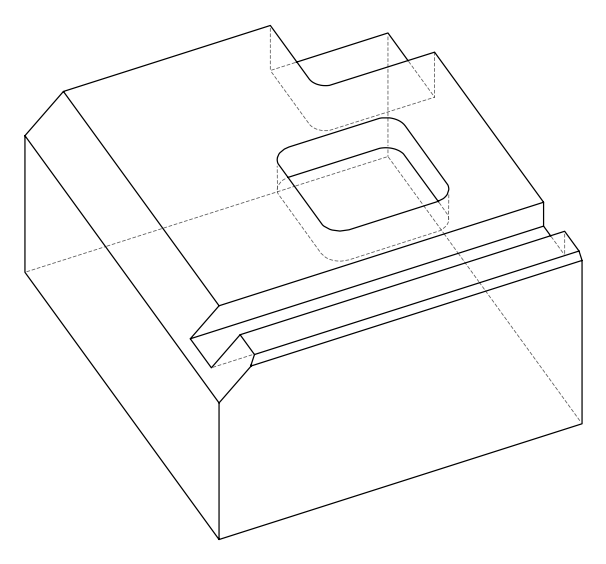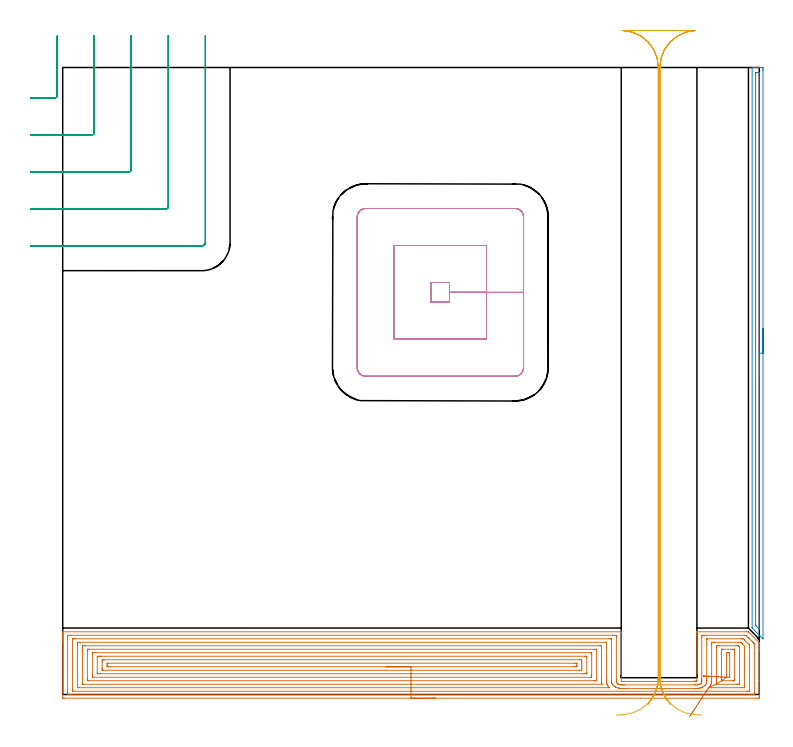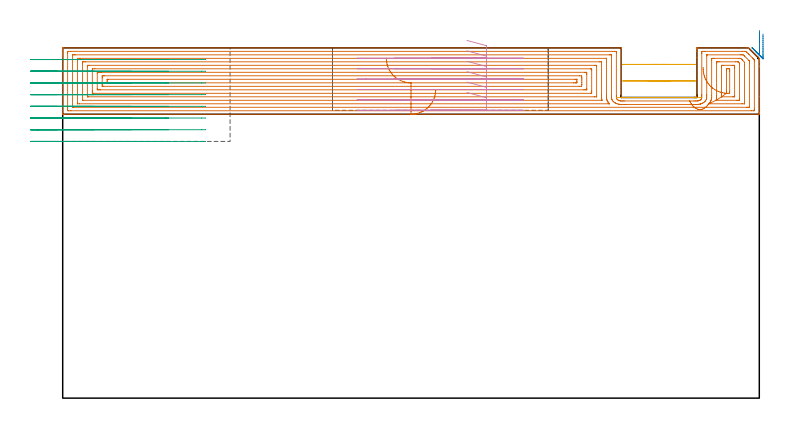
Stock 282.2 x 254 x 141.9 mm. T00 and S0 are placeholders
(PLAN: 5 operations, 2 tool changes, 44.4 min)
(1 AREA_MILL | FG_CHAMFER_SURFACE | UGT0205_001 | 21.5 min | 100981 mm3)
(2 AREA_MILL_1 | FG_CHAMFER_SURFACE_1 | UGT0205_001 | 3.84 min | 2210 mm3)
(3 MILL_CORNER_NOTCH_RECTANGULAR | CORNER_NOTCH_RECTANGULAR | UGT0201_094 | Follow Part, ap 5, ae 75% | 8.66 min | 210418 mm3)
(4 MILL_RECTANGULAR_POCKET | POCKET_RECTANGULAR_STRAIGHT | UGT0201_094 | Follow Part, ap 5, ae 75% | 6.78 min | 190651 mm3)
(5 MILL_RECTANGULAR_SLOT | SLOT_RECTANGULAR | UGT0201_018 | Follow Part, ap 7.5, ae 75% | 3.66 min | 146981 mm3)
(TOOL UGT0205_001 | Chamfer Mill 20 x 3 x 45 deg. | D20 FL50 Z2)
(TOOL UGT0201_094 | End mill 20 mm | D20 FL38 Z4)
(TOOL UGT0201_018 | End mill 30 mm | D30 FL50 Z4)
(OP 1 AREA_MILL)
G17 G21 G94 G90
T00 M6
G54
G17 G0 G90 X151.1 Y-1.5 S1061 M3
G43 Z151.9 H0
Z125.
G94 G1 X151.062 Z124.128 F250.
X150.948 Z123.263
X150.759 Z122.412
X150.497 Z121.58
X150.163 Z120.774
X149.76 Z120.
X149.291 Z119.264
X148.76 Z118.572
X148.171 Z117.929
X147.528 Z117.34
X146.836 Z116.808
X146.1 Z116.34
X145.326 Z115.937
X144.52 Z115.603
X143.688 Z115.341
X142.836 Z115.152
X141.972 Z115.038
X141.1 Z115.
X0.6
X0.265 Y-1.497 Z115.002
X0.01 Y-1.492 Z115.006
X0. Y-1.233 Z115.264
Y21.576 Z138.071
Y22.174 Z138.668
Y22.757 Z139.254
Y23.064 Z139.56
Y23.646 Z140.142
Y23.953 Z140.448
Y24.566 Z141.066
Y25.015 Z141.514
X0.006 Y25.362 Z141.854
X0.01 Y25.397 Z141.888
X0.154 Y25.4 Z141.9
X226.292
X226.298 Y25.398 Z141.898
X226.3 Y25.397 Z141.896
Y5.3 Z121.8
X227.166
X227.184 Y5.302 Z121.798
X227.192 Y5.304 Z121.792
X227.196 Z121.789
X227.201 Y5.301 Z121.79
X227.234 Y5.3 Z121.8
X255.878
X255.881 Y5.301 Z121.796
X255.888 Y5.303 Z121.787
X255.891 Y5.301 Z121.797
X255.896 Y5.3 Z121.8
X255.929 Y5.301 Z121.789
X255.935 Y5.304 Z121.788
X255.948 Y5.301 Z121.798
X255.952 Y5.3 Z121.8
X255.985 Y5.301 Z121.79
X255.99 Y5.304 Z121.788
X256.004 Y5.301 Z121.798
X256.009 Y5.3 Z121.8
X256.04 Y5.301 Z121.79
X256.045 Y5.304 Z121.789
X256.061 Y5.301 Z121.798
X256.064 Y5.304 Z121.796
X256.067 Y5.305 Z121.791
X256.068 Y5.304 Z121.79
X256.074 Y5.302 Z121.791
X256.103 Y5.3 Z121.8
X256.11 Y5.302 Z121.797
X256.112 Z121.796
X256.117 Y5.301 Z121.799
X256.121 Y5.305 Z121.796
X256.123 Z121.793
X256.127 Y5.304 Z121.79
X256.131 Y5.302 Z121.791
X256.159 Y5.3 Z121.8
X256.161 Z121.797
X256.165 Y5.303 Z121.79
X256.168 Y5.301 Z121.796
X256.173 Z121.799
X256.586
X256.622 Y5.3 Z121.8
X256.9
Y5.588 Z122.085
Y21.562 Z138.058
Y23.953 Z140.448
Y24.623 Z141.123
Y24.979 Z141.478
X256.906 Y25.359 Z141.85
X256.91 Y25.397 Z141.888
X257.068 Y25.4 Z141.9
X277.14
X277.795 Y25.398 Z141.887
X277.899 Y25.303 Z141.8
X282.177 Y21.023 Z137.52
X282.191 Y20.999 Z137.496
X282.2 Y20.979 Z137.476
Y20.91 Z137.409
Y20.121 Z136.62
Y19.507 Z136.002
Y18.311 Z134.808
Y17.729 Z134.223
Y5.726 Z122.224
Y-0.942 Z115.555
X282.198 Y-1.235 Z115.262
X282.19 Y-1.492 Z115.006
X281.933 Y-1.499 Z114.999
X141.1 Y-1.5 Z115.
Y-0.086 Z116.414
X3.309
X2.416 Y-0.084 Z116.416
X2.384 Y-0.082 Z116.418
X2.01 Y-0.053 Z116.447
X2.003 Y0.327 Z116.827
X2.001 Y0.836 Z117.336
X2. Y1.219 Z117.719
X2.001 Y23.064 Z139.564
X2.002 Y23.444 Z139.944
X2.01 Y23.953 Z140.453
X2.354 Y23.983 Z140.483
X2.384 Y23.984 Z140.484
X3.243 Y23.986 Z140.486
X222.691
X223.584 Y23.985 Z140.485
X223.616 Y23.984 Z140.484
X224.29 Y23.953 Z140.453
X224.299 Y23.272 Z139.772
X224.3 Y6.171 Z122.671
X224.304 Y5.486 Z121.986
X224.31 Y5.282 Z121.782
X224.331 Y5.097 Z121.597
X224.39 Y4.904 Z121.404
X224.508 Y4.686 Z121.186
X224.642 Y4.522 Z121.022
X224.778 Y4.393 Z120.893
X224.97 Y4.253 Z120.753
X225.155 Y4.149 Z120.649
X225.4 Y4.045 Z120.545
X225.614 Y3.979 Z120.479
X225.868 Y3.926 Z120.426
X226.098 Y3.9 Z120.4
X226.292 Y3.893 Z120.393
X226.799 Y3.887 Z120.387
X227.184 Y3.885 Z120.385
X227.693
X255.73 Y3.886 Z120.386
X256.237 Y3.887 Z120.387
X256.622 Y3.892 Z120.392
X257.116 Y3.901 Z120.401
X257.306 Y3.922 Z120.422
X257.514 Y3.961 Z120.461
X257.846 Y4.062 Z120.562
X258.073 Y4.163 Z120.663
X258.215 Y4.244 Z120.744
X258.406 Y4.371 Z120.871
X258.418 Y4.381 Z120.881
X258.431 Y4.393 Z120.893
X258.6 Y4.568 Z121.068
X258.695 Y4.692 Z121.192
X258.803 Y4.887 Z121.387
X258.859 Y5.053 Z121.553
X258.89 Y5.282 Z121.782
X258.897 Y5.682 Z122.182
X258.899 Y6.171 Z122.671
X258.9 Y6.568 Z123.068
X258.901 Y23.064 Z139.564
X258.902 Y23.458 Z139.958
X258.91 Y23.953 Z140.453
X259.268 Y23.983 Z140.483
X259.298 Y23.984 Z140.484
X260.157 Y23.986 Z140.486
X275.322
X276.216 Y23.984 Z140.484
X276.248 Y23.983 Z140.483
X276.786 Y23.953 Z140.453
X277.14 Y23.607 Z140.107
X277.686 Y23.064 Z139.564
X278.032 Y22.719 Z139.219
X279.465 Y21.285 Z137.785
X279.816 Y20.934 Z137.434
X280.083 Y20.664 Z137.164
X280.147 Y20.595 Z137.095
X280.177 Y20.561 Z137.061
X280.19 Y20.523 Z137.023
X280.193 Y20.396 Z136.896
X280.199 Y20.014 Z136.514
Y0.836 Z117.336
X280.198 Y0.456 Z116.956
X280.19 Y-0.053 Z116.447
X279.846 Y-0.083 Z116.417
X279.816 Y-0.084 Z116.416
X278.957 Y-0.086 Z116.414
X141.1
Y1.328 Z117.828
X4.168 Y1.329 Z117.829
X4.036 Y1.33 Z117.83
X4.014 Y1.332 Z117.832
X4.01 Y1.334 Z117.834
X4.007 Y1.357 Z117.857
X4.002 Y1.446 Z117.946
X4. Y1.893 Z118.393
X4.001 Y22.341 Z138.841
X4.007 Y22.509 Z139.009
X4.01 Y22.555 Z139.055
X4.024 Y22.565 Z139.065
X4.069 Y22.567 Z139.067
X4.168 Y22.569 Z139.069
X4.662 Y22.571 Z139.071
X5.06
X221.434
X221.832 Y22.57 Z139.07
X222.23 Y22.566 Z139.066
X222.279 Y22.565 Z139.065
X222.291 Y22.558 Z139.058
X222.293 Y22.537 Z139.037
X222.297 Y22.454 Z138.954
X222.299 Y22.33 Z138.83
X222.3 Y22.174 Z138.674
X222.301 Y6.171 Z122.671
X222.303 Y5.702 Z122.202
X222.31 Y5.282 Z121.782
X222.331 Y5.039 Z121.539
X222.35 Y4.903 Z121.403
X222.393 Y4.723 Z121.223
X222.462 Y4.53 Z121.03
X222.526 Y4.393 Z120.893
X222.724 Y4.047 Z120.547
X222.971 Y3.745 Z120.245
X223.223 Y3.504 Z120.004
X223.616 Y3.212 Z119.712
X223.835 Y3.085 Z119.585
X224.014 Y2.987 Z119.487
X224.237 Y2.885 Z119.385
X224.508 Y2.779 Z119.279
X225.073 Y2.615 Z119.115
X225.4 Y2.55 Z119.05
X225.478 Y2.537 Z119.037
X225.912 Y2.492 Z118.992
X226.292 Y2.478 Z118.978
X226.433 Y2.474 Z118.974
X227.184 Y2.469 Z118.969
X227.33
X228.076 Y2.471 Z118.971
X228.22
X255.874
X256.622 Y2.474 Z118.974
X256.761 Y2.476 Z118.976
X257.135 Y2.487 Z118.987
X257.514 Y2.514 Z119.014
X257.605 Y2.524 Z119.024
X258.141 Y2.615 Z119.115
X258.35 Y2.671 Z119.171
X258.406 Y2.688 Z119.188
X258.756 Y2.803 Z119.303
X259.005 Y2.907 Z119.407
X259.298 Y3.045 Z119.545
X259.588 Y3.215 Z119.715
X259.977 Y3.504 Z120.004
X260.087 Y3.606 Z120.106
X260.19 Y3.709 Z120.209
X260.501 Y4.084 Z120.584
X260.677 Y4.393 Z120.893
X260.791 Y4.684 Z121.184
X260.854 Y4.947 Z121.447
X260.89 Y5.282 Z121.782
X260.896 Y5.468 Z121.968
X260.899 Y6.171 Z122.671
X260.9 Y6.353 Z122.853
X260.901 Y22.174 Z138.674
X260.902 Y22.354 Z138.854
X260.91 Y22.537 Z139.037
X260.917 Y22.566 Z139.066
X260.934 Y22.567 Z139.067
X260.983 Y22.57 Z139.07
X261.083 Y22.571 Z139.071
X274.463
X274.96 Y22.569 Z139.069
X275.356 Y22.564 Z139.064
X275.736 Y22.552 Z139.052
X276.124 Y22.174 Z138.674
X276.248 Y22.053 Z138.553
X278.032 Y20.269 Z136.769
X278.125 Y20.173 Z136.673
X278.169 Y20.124 Z136.624
X278.189 Y20.1 Z136.6
X278.192 Y20.01 Z136.51
X278.198 Y19.675 Z136.175
X278.2 Y19.507 Z136.007
Y19.34 Z135.84
X278.199 Y1.559 Z118.059
X278.193 Y1.39 Z117.89
X278.19 Y1.345 Z117.845
X278.176 Y1.335 Z117.835
X278.131 Y1.333 Z117.833
X278.032 Y1.331 Z117.831
X277.538 Y1.329 Z117.829
X277.14 Y1.328 Z117.828
X141.1
Y2.743 Z119.243
X6.716
X6.06 Y2.746 Z119.246
X6.023 Y2.748 Z119.248
X6.01 Y2.751 Z119.251
X6.008 Y2.77 Z119.27
X6.003 Y2.868 Z119.368
X6.001 Y3.064 Z119.564
X6. Y20.349 Z136.849
X6.001 Y20.817 Z137.317
X6.004 Y21.027 Z137.527
X6.009 Y21.132 Z137.632
X6.011 Y21.151 Z137.651
X6.031 Y21.153 Z137.653
X6.083 Y21.155 Z137.655
X6.844 Y21.157 Z137.657
X6.973
X220.177
X220.248 Y21.155 Z137.655
X220.283 Y21.152 Z137.652
X220.29 Y21.149 Z137.649
X220.294 Y21.141 Z137.641
X220.298 Y21.112 Z137.612
X220.3 Y21.034 Z137.534
Y6.171 Z122.671
X220.301 Y5.918 Z122.418
X220.31 Y5.282 Z121.782
X220.33 Y5.001 Z121.501
X220.375 Y4.68 Z121.18
X220.454 Y4.393 Z120.893
X220.532 Y4.158 Z120.658
X220.612 Y3.98 Z120.48
X220.775 Y3.668 Z120.168
X220.875 Y3.504 Z120.004
X220.94 Y3.404 Z119.904
X221.215 Y3.067 Z119.567
X221.451 Y2.809 Z119.309
X221.487 Y2.767 Z119.267
X221.501 Y2.748 Z119.248
X221.498 Y2.747 Z119.247
X221.42 Y2.745 Z119.245
X221.26 Y2.743 Z119.243
X220.94
X141.1
Y4.157 Z120.657
X8.234
X8.108 Y4.158 Z120.658
X8.024 Y4.161 Z120.661
X8.008 Y4.164 Z120.664
X8.005 Y4.167 Z120.667
X8.003 Y4.184 Z120.684
X8.001 Y4.393 Z120.893
X8. Y19.244 Z135.744
X8.003 Y19.507 Z136.007
X8.007 Y19.664 Z136.164
X8.01 Y19.735 Z136.235
X8.155 Y19.738 Z136.238
X8.393 Y19.742 Z136.242
X8.629 Y19.743 Z136.243
X9.284
X217.371 Y19.742 Z136.242
X218.031 Y19.739 Z136.239
X218.263 Y19.736 Z136.236
X218.295 Y19.507 Z136.007
X218.298 Y19.473 Z135.973
X218.3 Y18.618 Z135.118
Y6.171 Z122.671
X218.302 Y5.282 Z121.782
X218.303 Y5.243 Z121.743
X218.349 Y4.8 Z121.3
X218.416 Y4.393 Z120.893
X218.457 Y4.2 Z120.7
X218.459 Y4.163 Z120.663
X218.44 Y4.161 Z120.661
X218.382 Y4.159 Z120.659
X218.263 Y4.158 Z120.658
X141.1 Y4.157 Z120.657
Y5.571 Z122.071
X10.413 Y5.572 Z122.072
X10.121 Y5.573 Z122.073
X10.046 Y5.576 Z122.076
X10.014 Y5.578 Z122.078
X10.01 Y5.594 Z122.094
X10.003 Y5.69 Z122.19
X10.001 Y6.171 Z122.671
X10. Y6.582 Z123.082
Y17.729 Z134.229
X10.002 Y18.139 Z134.639
X10.007 Y18.277 Z134.777
X10.01 Y18.321 Z134.821
X10.038 Y18.323 Z134.823
X10.112 Y18.326 Z134.826
X10.413 Y18.328 Z134.828
X10.703 Y18.329 Z134.829
X215.587 Y18.328 Z134.828
X215.879 Y18.327 Z134.827
X216.252 Y18.323 Z134.823
X216.29 Y18.322 Z134.822
X216.293 Y18.268 Z134.768
X216.297 Y18.148 Z134.648
X216.3 Y17.908 Z134.408
Y17.729 Z134.229
X216.299 Y5.816 Z122.316
X216.297 Y5.638 Z122.138
X216.293 Y5.594 Z122.094
X216.29 Y5.578 Z122.078
X216.274 Y5.577 Z122.077
X216.187 Y5.573 Z122.073
X215.587 Y5.571 Z122.071
X215.297
X141.1
Y6.985 Z123.485
X12.271 Y6.986 Z123.486
X12.197 Y6.988 Z123.488
X12.123 Y6.992 Z123.492
X12.01 Y7.001 Z123.501
X12.007 Y7.06 Z123.56
X12.002 Y7.254 Z123.754
X12. Y7.949 Z124.449
Y8.145 Z124.645
Y16.147 Z132.647
X12.004 Y16.84 Z133.34
X12.007 Y16.888 Z133.388
X12.01 Y16.907 Z133.407
X12.048 Y16.91 Z133.41
X12.123 Y16.913 Z133.413
X12.197 Y16.914 Z133.414
X13.014 Y16.915 Z133.415
X213.803 Y16.914 Z133.414
X213.878
X214.028 Y16.911 Z133.411
X214.29 Y16.904 Z133.404
X214.292 Y16.84 Z133.34
X214.299 Y16.346 Z132.846
X214.3 Y7.949 Z124.449
X214.299 Y7.455 Z123.955
X214.292 Y7.06 Z123.56
X214.29 Y7.005 Z123.505
X214.103 Y6.992 Z123.492
X213.953 Y6.987 Z123.487
X213.878 Y6.986 Z123.486
X141.1 Y6.985 Z123.485
Y8.4 Z124.9
X15.313
X14.873
X14.418 Y8.403 Z124.903
X14.138 Y8.407 Z124.907
X14.01 Y8.418 Z124.918
X14. Y8.819 Z125.319
Y8.838 Z125.338
Y15.062 Z131.562
X14.01 Y15.49 Z131.99
X14.438 Y15.496 Z131.996
X14.873 Y15.499 Z131.999
X15.325 Y15.5 Z132.
X15.765
X211.579
X212.019 Y15.498 Z131.998
X212.166 Y15.496 Z131.996
X212.274 Y15.494 Z131.994
X212.29 Y15.341 Z131.841
X212.295 Y15.062 Z131.562
X212.299 Y14.783 Z131.283
Y8.838 Z125.338
X212.298 Y8.561 Z125.061
X212.291 Y8.465 Z124.965
X212.285 Y8.406 Z124.906
X212.239 Y8.405 Z124.905
X212.019 Y8.402 Z124.902
X211.567 Y8.4 Z124.9
X211.127
X141.1
Y9.814 Z126.314
X16.57
X16.228 Y9.815 Z126.315
X16.058 Y9.818 Z126.318
X16.018 Y9.82 Z126.32
X16.009 Y9.824 Z126.324
X16.006 Y9.84 Z126.34
X16.003 Y9.895 Z126.395
X16. Y10.382 Z126.882
Y10.616 Z127.116
Y13.284 Z129.784
X16.002 Y13.936 Z130.436
X16.008 Y14.032 Z130.532
X16.012 Y14.079 Z130.579
X16.054 Y14.081 Z130.581
X16.255 Y14.084 Z130.584
X16.657 Y14.086 Z130.586
X16.744
X209.43
X210.235 Y14.079 Z130.579
X210.295 Y13.284 Z129.784
X210.298 Y13.221 Z129.721
X210.3 Y12.395 Z128.895
Y11.441 Z127.941
X210.298 Y10.616 Z127.116
X210.297 Y10.555 Z127.055
X210.235 Y9.821 Z126.321
X210.143 Y9.819 Z126.319
X209.343 Y9.814 Z126.314
X209.256
X141.1
Y11.228 Z127.728
X19.333
X18.719 Y11.229 Z127.729
X18.441 Y11.231 Z127.731
X18.164 Y11.235 Z127.735
X18.01 Y11.248 Z127.748
X18.006 Y11.359 Z127.859
X18.003 Y11.505 Z128.005
X18.001 Y11.945 Z128.445
X18.004 Y12.395 Z128.895
X18.008 Y12.614 Z129.114
X18.01 Y12.663 Z129.163
X18.071 Y12.666 Z129.166
X18.165 Y12.67 Z129.17
X18.441 Y12.671 Z129.171
X207.559 Y12.672 Z129.172
X208.175 Y12.67 Z129.17
X208.256 Y12.667 Z129.167
X208.286 Y12.666 Z129.166
X208.296 Y12.549 Z129.049
X208.298 Y12.395 Z128.895
X208.3 Y11.656 Z128.156
X208.298 Y11.505 Z128.005
X208.294 Y11.321 Z127.821
X208.29 Y11.235 Z127.735
X208.116 Y11.232 Z127.732
X207.836 Y11.229 Z127.729
X207.559 Y11.228 Z127.728
X206.945
X141.1
X140.228 Z127.766
X139.363 Z127.88
X138.512 Z128.069
X137.68 Z128.331
X136.874 Z128.665
X136.1 Z129.068
X135.364 Z129.536
X134.672 Z130.067
X134.029 Z130.657
X133.44 Z131.3
X132.908 Z131.992
X132.44 Z132.728
X132.037 Z133.502
X131.703 Z134.308
X131.441 Z135.14
X131.252 Z135.991
X131.138 Z136.856
X131.1 Z137.728
G0 Z151.9
X253.923 Y-8.992
Z120.527
G1 X254.247 Y-8.502 Z119.882
X254.601 Y-7.968 Z119.291
X254.983 Y-7.392 Z118.757
X255.388 Y-6.78 Z118.286
X255.815 Y-6.136 Z117.881
X256.259 Y-5.465 Z117.545
X256.718 Y-4.772 Z117.28
X257.189 Y-4.062 Z117.088
X257.666 Y-3.342 Z116.972
X258.147 Y-2.615 Z116.931
X258.629 Y-1.889 Z116.966
X259.107 Y-1.167 Z117.077
X259.577 Y-0.457 Z117.263
X260.037 Y0.238 Z117.523
X260.483 Y0.91 Z117.854
X260.911 Y1.557 Z118.254
X261.318 Y2.171 Z118.721
X261.701 Y2.75 Z119.25
X261.705 Y2.756 Z119.256
X261.765 Y2.823 Z119.323
X261.886 Y2.957 Z119.457
X261.975 Y3.057 Z119.557
X262.173 Y3.305 Z119.805
X262.324 Y3.504 Z120.004
X262.522 Y3.847 Z120.347
X262.624 Y4.066 Z120.566
X262.747 Y4.393 Z120.893
X262.773 Y4.486 Z120.986
X262.867 Y4.924 Z121.424
X262.897 Y5.251 Z121.751
X262.898 Y5.282 Z121.782
X262.9 Y6.138 Z122.638
Y20.396 Z136.896
X262.903 Y20.824 Z137.324
X262.907 Y21.038 Z137.538
X262.91 Y21.139 Z137.639
X263.001 Y21.151 Z137.651
X263.759 Y21.156 Z137.656
X263.888 Y21.157 Z137.657
X273.7
X274.463 Y21.156 Z137.656
X274.595 Y21.154 Z137.654
X274.682 Y21.15 Z137.65
X275.048 Y20.797 Z137.297
X275.254 Y20.596 Z137.096
X275.356 Y20.494 Z136.994
X275.446 Y20.396 Z136.896
X276.19 Y19.565 Z136.065
X276.192 Y19.507 Z136.007
X276.2 Y18.666 Z135.166
X276.199 Y3.083 Z119.583
X276.196 Y2.873 Z119.373
X276.191 Y2.768 Z119.268
X276.189 Y2.749 Z119.249
X276.169 Y2.747 Z119.247
X276.117 Y2.745 Z119.245
X275.356 Y2.743 Z119.243
X275.227
X261.975
X261.845 Y2.744 Z119.244
X261.701 Y2.75 Z119.25
X264.742 Y4.168 Z120.668
X264.746 Y4.196 Z120.696
X264.76 Y4.284 Z120.784
X264.779 Y4.393 Z120.893
X264.84 Y4.739 Z121.239
X264.876 Y5.057 Z121.557
X264.89 Y5.282 Z121.782
X264.898 Y5.924 Z122.424
X264.901 Y19.258 Z135.758
X264.905 Y19.507 Z136.007
X264.91 Y19.667 Z136.167
X264.921 Y19.736 Z136.236
X265.07 Y19.739 Z136.239
X265.307 Y19.742 Z136.242
X265.543 Y19.743 Z136.243
X266.198
X272.679
X273.337 Y19.741 Z136.241
X273.571 Y19.738 Z136.238
X273.645 Y19.736 Z136.236
X273.725 Y19.664 Z136.164
X273.872 Y19.507 Z136.007
X274.121 Y19.227 Z135.727
X274.18 Y19.158 Z135.658
X274.19 Y19.115 Z135.615
X274.194 Y19.037 Z135.537
X274.199 Y18.882 Z135.382
X274.2 Y4.656 Z121.156
X274.197 Y4.393 Z120.893
X274.193 Y4.236 Z120.736
X274.19 Y4.165 Z120.665
X274.045 Y4.162 Z120.662
X273.807 Y4.158 Z120.658
X273.571 Y4.157 Z120.657
X272.916
X264.809 Y4.158 Z120.658
X264.784 Y4.159 Z120.659
X264.759 Y4.164 Z120.664
X264.742 Y4.168 Z120.668
X266.917 Y5.578 Z122.078
X266.91 Y5.595 Z122.095
X266.903 Y5.704 Z122.204
X266.901 Y6.171 Z122.671
X266.9 Y6.597 Z123.097
X266.901 Y17.729 Z134.229
X266.904 Y18.151 Z134.651
X266.91 Y18.295 Z134.795
X266.921 Y18.322 Z134.822
X266.952 Y18.324 Z134.824
X267.026 Y18.326 Z134.826
X267.327 Y18.328 Z134.828
X267.617 Y18.329 Z134.829
X271.185
X271.787 Y18.328 Z134.828
X272.079 Y18.327 Z134.827
X272.154 Y18.324 Z134.824
X272.186 Y18.322 Z134.822
X272.19 Y18.306 Z134.806
X272.197 Y18.21 Z134.71
X272.199 Y17.729 Z134.229
X272.2 Y17.318 Z133.818
Y6.171 Z122.671
X272.198 Y5.761 Z122.261
X272.193 Y5.623 Z122.123
X272.19 Y5.579 Z122.079
X272.162 Y5.577 Z122.077
X272.088 Y5.574 Z122.074
X271.787 Y5.572 Z122.072
X271.497 Y5.571 Z122.071
X267.327 Y5.572 Z122.072
X267.035 Y5.573 Z122.073
X266.917 Y5.578 Z122.078
X268.91 Y6.997 Z123.497
X268.907 Y7.06 Z123.56
X268.902 Y7.269 Z123.769
X268.9 Y7.949 Z124.449
Y8.16 Z124.66
Y16.161 Z132.661
X268.908 Y16.84 Z133.34
X268.91 Y16.891 Z133.391
X268.918 Y16.908 Z133.408
X268.962 Y16.911 Z133.411
X269.037 Y16.914 Z133.414
X269.111
X269.929
X270.003 Y16.912 Z133.412
X270.077 Y16.908 Z133.408
X270.19 Y16.899 Z133.399
X270.193 Y16.84 Z133.34
X270.198 Y16.646 Z133.146
X270.2 Y15.951 Z132.451
Y15.755 Z132.255
Y7.753 Z124.253
X270.196 Y7.06 Z123.56
X270.193 Y7.012 Z123.512
X270.19 Y6.993 Z123.493
X270.152 Y6.99 Z123.49
X270.077 Y6.987 Z123.487
X270.003 Y6.986 Z123.486
X269.186
X269.111 Y6.987 Z123.487
X269.036 Y6.99 Z123.49
X268.91 Y6.997 Z123.497
X268.043 Y7.044 Z123.582
X267.187 Y7.09 Z123.743
X266.348 Y7.136 Z123.977
X265.532 Y7.18 Z124.284
X264.747 Y7.223 Z124.661
X263.997 Y7.264 Z125.106
X263.289 Y7.303 Z125.614
X262.628 Y7.339 Z126.182
X262.018 Y7.372 Z126.805
X261.465 Y7.402 Z127.479
X260.973 Y7.429 Z128.199
X260.546 Y7.452 Z128.959
X260.186 Y7.471 Z129.754
X259.897 Y7.487 Z130.577
X259.681 Y7.499 Z131.422
X259.539 Y7.507 Z132.282
X259.472 Y7.51 Z133.152
X259.481 Z134.025
G0 Z151.9
M5
M2
(OP 2 AREA_MILL_1)
G17 G21 G94 G90
T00 M6
G54
G17 G0 G90 X283.7 Y148.25 S1061 M3
G43 Z151.9 H0
Z147.5
G94 G1 Y148.212 Z146.628 F250.
Y148.098 Z145.763
Y147.909 Z144.912
Y147.647 Z144.08
Y147.313 Z143.274
Y146.91 Z142.5
Y146.442 Z141.764
Y145.911 Z141.072
Y145.321 Z140.429
Y144.678 Z139.839
Y143.986 Z139.308
Y143.25 Z138.84
Y142.476 Z138.437
Y141.67 Z138.103
Y140.838 Z137.841
Y139.987 Z137.652
Y139.122 Z137.538
Y138.25 Z137.5
Y22.662
X283.693 Y22.519 Z137.506
X283.54 Y22.661 Z137.659
X279.515 Y26.685 Z141.685
X279.299 Y26.899 Z141.893
Y26.901 Z141.894
X279.3 Y27.122 Z141.9
Y253.839
X279.306 Y253.99 Z141.893
X279.617 Y254. Z141.583
X279.984 Z141.215
X280.619 Z140.575
X281.818 Z139.379
X282.381 Z138.813
X282.98 Z138.215
X283.261 Y253.997 Z137.934
X283.691 Y253.99 Z137.505
X283.695 Y253.832 Z137.502
X283.699 Y253.393 Z137.501
X283.7 Y252.948 Z137.5
Y138.25
X282.286 Z138.914
Y26.774
X282.285 Y26.678 Z138.915
X282.28 Y26.4 Z138.92
X282.279 Y26.383 Z138.921
X282.26 Y26.397 Z138.94
X282.224 Y26.428 Z138.976
X282.191 Y26.46 Z139.009
X281.972 Y26.678 Z139.228
X280.937 Y27.714 Z140.263
X280.823 Y27.832 Z140.377
X280.749 Y27.913 Z140.451
X280.721 Y27.949 Z140.479
X280.714 Y28.463 Z140.486
Y250.715
X280.716 Y251.509 Z140.484
X280.719 Y251.608 Z140.481
X280.733 Y251.99 Z140.467
X281.116 Y251.997 Z140.084
X281.5 Y251.998 Z139.7
X281.997 Y251.996 Z139.203
X282.194 Y251.99 Z139.006
X282.279 Y251.966 Z138.921
X282.284 Y251.705 Z138.916
X282.285 Y251.608 Z138.915
X282.286 Y138.25 Z138.914
Y137.379 Z138.952
Y136.514 Z139.066
Y135.662 Z139.255
Y134.83 Z139.517
Y134.024 Z139.851
Y133.25 Z140.254
Y132.514 Z140.723
Y131.822 Z141.254
Y131.179 Z141.843
Y130.59 Z142.486
Y130.059 Z143.178
Y129.59 Z143.914
Y129.187 Z144.688
Y128.853 Z145.494
Y128.591 Z146.326
Y128.402 Z147.178
Y128.288 Z148.043
Y128.25 Z148.914
G0 Z151.9
M5
M2
(OP 3 MILL_CORNER_NOTCH_RECTANGULAR)
G17 G21 G94 G90
T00 M6
G54
G17 G0 G90 X-13. Y241.7 S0 M3
G43 Z151.9 H0
Z137.162
G94 G1 X-10. F250.
X-3.195 F500.
G3 X-2.2 Y242.695 R1.
G1 Y263.755
Y266.755 F250.
G0 Z151.9
X-13. Y226.7
Z137.162
G1 X-10.
X11.805 F500.
G3 X12.8 Y227.695 R1.
G1 Y264.
Y267. F250.
G0 Z151.9
X-13. Y211.7
Z137.162
G1 X-10.
X26.804 F500.
G3 X27.8 Y212.696 R1.
G1 Y264.
Y267. F250.
G0 Z151.9
X-13. Y196.7
Z137.162
G1 X-10.
X41.804 F500.
G3 X42.8 Y197.696 R1.
G1 Y264.
Y267. F250.
G0 Z151.9
X-13. Y181.7
Z137.162
G1 X-10.
X56.3 F500.
G3 X57.8 Y183.2 R1.5
G1 Y264.
Y267. F250.
G0 Z151.9
X-13. Y241.7
Z132.425
G1 X-10.
X-3.195 F500.
G3 X-2.2 Y242.695 R1.
G1 Y263.755
Y266.755 F250.
G0 Z151.9
X-13. Y226.7
Z132.425
G1 X-10.
X11.805 F500.
G3 X12.8 Y227.695 R1.
G1 Y264.
Y267. F250.
G0 Z151.9
X-13. Y211.7
Z132.425
G1 X-10.
X26.804 F500.
G3 X27.8 Y212.696 R1.
G1 Y264.
Y267. F250.
G0 Z151.9
X-13. Y196.7
Z132.425
G1 X-10.
X41.804 F500.
G3 X42.8 Y197.696 R1.
G1 Y264.
Y267. F250.
G0 Z151.9
X-13. Y181.7
Z132.425
G1 X-10.
X56.3 F500.
G3 X57.8 Y183.2 R1.5
G1 Y264.
Y267. F250.
G0 Z151.9
X-13. Y241.7
Z127.687
G1 X-10.
X-3.195 F500.
G3 X-2.2 Y242.695 R1.
G1 Y263.755
Y266.755 F250.
G0 Z151.9
X-13. Y226.7
Z127.687
G1 X-10.
X11.805 F500.
G3 X12.8 Y227.695 R1.
G1 Y264.
Y267. F250.
G0 Z151.9
X-13. Y211.7
Z127.687
G1 X-10.
X26.804 F500.
G3 X27.8 Y212.696 R1.
G1 Y264.
Y267. F250.
G0 Z151.9
X-13. Y196.7
Z127.687
G1 X-10.
X41.804 F500.
G3 X42.8 Y197.696 R1.
G1 Y264.
Y267. F250.
G0 Z151.9
X-13. Y181.7
Z127.687
G1 X-10.
X56.3 F500.
G3 X57.8 Y183.2 R1.5
G1 Y264.
Y267. F250.
G0 Z151.9
X-13. Y241.7
Z122.95
G1 X-10.
X-3.195 F500.
G3 X-2.2 Y242.695 R1.
G1 Y263.755
Y266.755 F250.
G0 Z151.9
X-13. Y226.7
Z122.95
G1 X-10.
X11.805 F500.
G3 X12.8 Y227.695 R1.
G1 Y264.
Y267. F250.
G0 Z151.9
X-13. Y211.7
Z122.95
G1 X-10.
X26.804 F500.
G3 X27.8 Y212.696 R1.
G1 Y264.
Y267. F250.
G0 Z151.9
X-13. Y196.7
Z122.95
G1 X-10.
X41.804 F500.
G3 X42.8 Y197.696 R1.
G1 Y264.
Y267. F250.
G0 Z151.9
X-13. Y181.7
Z122.95
G1 X-10.
X56.3 F500.
G3 X57.8 Y183.2 R1.5
G1 Y264.
Y267. F250.
G0 Z151.9
X-13. Y241.7
Z118.212
G1 X-10.
X-3.195 F500.
G3 X-2.2 Y242.695 R1.
G1 Y263.755
Y266.755 F250.
G0 Z151.9
X-13. Y226.7
Z118.212
G1 X-10.
X11.805 F500.
G3 X12.8 Y227.695 R1.
G1 Y264.
Y267. F250.
G0 Z151.9
X-13. Y211.7
Z118.212
G1 X-10.
X26.804 F500.
G3 X27.8 Y212.696 R1.
G1 Y264.
Y267. F250.
G0 Z151.9
X-13. Y196.7
Z118.212
G1 X-10.
X41.804 F500.
G3 X42.8 Y197.696 R1.
G1 Y264.
Y267. F250.
G0 Z151.9
X-13. Y181.7
Z118.212
G1 X-10.
X56.3 F500.
G3 X57.8 Y183.2 R1.5
G1 Y264.
Y267. F250.
G0 Z151.9
X-13. Y241.7
Z113.475
G1 X-10.
X-3.195 F500.
G3 X-2.2 Y242.695 R1.
G1 Y263.755
Y266.755 F250.
G0 Z151.9
X-13. Y226.7
Z113.475
G1 X-10.
X11.805 F500.
G3 X12.8 Y227.695 R1.
G1 Y264.
Y267. F250.
G0 Z151.9
X-13. Y211.7
Z113.475
G1 X-10.
X26.804 F500.
G3 X27.8 Y212.696 R1.
G1 Y264.
Y267. F250.
G0 Z151.9
X-13. Y196.7
Z113.475
G1 X-10.
X41.804 F500.
G3 X42.8 Y197.696 R1.
G1 Y264.
Y267. F250.
G0 Z151.9
X-13. Y181.7
Z113.475
G1 X-10.
X56.3 F500.
G3 X57.8 Y183.2 R1.5
G1 Y264.
Y267. F250.
G0 Z151.9
X-13. Y241.7
Z108.737
G1 X-10.
X-3.195 F500.
G3 X-2.2 Y242.695 R1.
G1 Y263.755
Y266.755 F250.
G0 Z151.9
X-13. Y226.7
Z108.737
G1 X-10.
X11.805 F500.
G3 X12.8 Y227.695 R1.
G1 Y264.
Y267. F250.
G0 Z151.9
X-13. Y211.7
Z108.737
G1 X-10.
X26.804 F500.
G3 X27.8 Y212.696 R1.
G1 Y264.
Y267. F250.
G0 Z151.9
X-13. Y196.7
Z108.737
G1 X-10.
X41.804 F500.
G3 X42.8 Y197.696 R1.
G1 Y264.
Y267. F250.
G0 Z151.9
X-13. Y181.7
Z108.737
G1 X-10.
X56.3 F500.
G3 X57.8 Y183.2 R1.5
G1 Y264.
Y267. F250.
G0 Z151.9
X-13. Y241.7
Z104.
G1 X-10.
X-3.195 F500.
G3 X-2.2 Y242.695 R1.
G1 Y263.755
Y266.755 F250.
G0 Z151.9
X-13. Y226.7
Z104.
G1 X-10.
X11.805 F500.
G3 X12.8 Y227.695 R1.
G1 Y264.
Y267. F250.
G0 Z151.9
X-13. Y211.7
Z104.
G1 X-10.
X26.804 F500.
G3 X27.8 Y212.696 R1.
G1 Y264.
Y267. F250.
G0 Z151.9
X-13. Y196.7
Z104.
G1 X-10.
X41.804 F500.
G3 X42.8 Y197.696 R1.
G1 Y264.
Y267. F250.
G0 Z151.9
X-13. Y181.7
Z104.
G1 X-10.
X56.3 F500.
G3 X57.8 Y183.2 R1.5
G1 Y264.
Y267. F250.
G0 Z151.9
M5
M2
(OP 4 MILL_RECTANGULAR_POCKET)
G17 G21 G94 G90
T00 M6
G54
G17 G0 G90 X163.767 Y143.9 S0 M3
G43 Z151.9 H0
Z144.9
G94 G1 X171.7 Z142.774 F250.
Y162.9 Z137.683
X156.7
Y166.9 F500.
X149.3
Y158.9
X156.7
Y162.9
X171.7
Y181.9
X134.3
Y143.9
X171.7
Y162.9
X186.7
Y193.4
G3 X183.2 Y196.9 R3.5
G1 X122.8
G3 X119.3 Y193.4 R3.5
G1 Y132.4
G3 X122.8 Y128.9 R3.5
G1 X183.2
G3 X186.7 Y132.4 R3.5
G1 Y162.9
Y163.9
G0 X163.767 Y143.9 Z140.683
G1 X171.7 Z138.558 F250.
Y162.9 Z133.467
X156.7
Y166.9 F500.
X149.3
Y158.9
X156.7
Y162.9
X171.7
Y181.9
X134.3
Y143.9
X171.7
Y162.9
X186.7
Y193.4
G3 X183.2 Y196.9 R3.5
G1 X122.8
G3 X119.3 Y193.4 R3.5
G1 Y132.4
G3 X122.8 Y128.9 R3.5
G1 X183.2
G3 X186.7 Y132.4 R3.5
G1 Y162.9
Y163.9
G0 X163.767 Y143.9 Z136.467
G1 X171.7 Z134.341 F250.
Y162.9 Z129.25
X156.7
Y166.9 F500.
X149.3
Y158.9
X156.7
Y162.9
X171.7
Y181.9
X134.3
Y143.9
X171.7
Y162.9
X186.7
Y193.4
G3 X183.2 Y196.9 R3.5
G1 X122.8
G3 X119.3 Y193.4 R3.5
G1 Y132.4
G3 X122.8 Y128.9 R3.5
G1 X183.2
G3 X186.7 Y132.4 R3.5
G1 Y162.9
Y163.9
G0 X163.767 Y143.9 Z132.25
G1 X171.7 Z130.124 F250.
Y162.9 Z125.033
X156.7
Y166.9 F500.
X149.3
Y158.9
X156.7
Y162.9
X171.7
Y181.9
X134.3
Y143.9
X171.7
Y162.9
X186.7
Y193.4
G3 X183.2 Y196.9 R3.5
G1 X122.8
G3 X119.3 Y193.4 R3.5
G1 Y132.4
G3 X122.8 Y128.9 R3.5
G1 X183.2
G3 X186.7 Y132.4 R3.5
G1 Y162.9
Y163.9
G0 X163.767 Y143.9 Z128.033
G1 X171.7 Z125.908 F250.
Y162.9 Z120.817
X156.7
Y166.9 F500.
X149.3
Y158.9
X156.7
Y162.9
X171.7
Y181.9
X134.3
Y143.9
X171.7
Y162.9
X186.7
Y193.4
G3 X183.2 Y196.9 R3.5
G1 X122.8
G3 X119.3 Y193.4 R3.5
G1 Y132.4
G3 X122.8 Y128.9 R3.5
G1 X183.2
G3 X186.7 Y132.4 R3.5
G1 Y162.9
Y163.9
G0 X163.767 Y143.9 Z123.817
G1 X171.7 Z121.691 F250.
Y162.9 Z116.6
X156.7
Y166.9 F500.
X149.3
Y158.9
X156.7
Y162.9
X171.7
Y181.9
X134.3
Y143.9
X171.7
Y162.9
X186.7
Y193.4
G3 X183.2 Y196.9 R3.5
G1 X122.8
G3 X119.3 Y193.4 R3.5
G1 Y132.4
G3 X122.8 Y128.9 R3.5
G1 X183.2
G3 X186.7 Y132.4 R3.5
G1 Y162.9
Y163.9
G0 Z151.9
M5
M2
(OP 5 MILL_RECTANGULAR_SLOT)
G17 G21 G94 G90
T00 M6
G54
G17 G0 G90 X244.682 Y-2.404 S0 M3
G43 Z151.9 H0
Z135.2
G94 G1 X243.382 Y0.3 F250.
G2 X241.9 Y6.8 R15. F500.
G1 Y254.
G2 X256.352 Y268.99 R15.
G1 X226.848
G2 X241.3 Y254. R15.
G1 Y6.8
G2 X239.819 Y0.3 R15.
G1 X238.518 Y-2.404 F250.
G0 X246.066 Y-3.999 Z128.5
G1 X244.406 Y-1.5
G2 X241.9 Y6.8 R15. F500.
G1 Y254.
G2 X256.352 Y268.99 R15.
G1 Y269.
X226.848
Y268.99
G2 X241.3 Y254. R15.
G1 Y6.8
G2 X238.794 Y-1.5 R15.
G1 X237.135 Y-3.999 F250.
G0 Z151.9
X258.884 Y-8.368
Z121.8
G1 X255.891 Y-8.166
G2 X241.9 Y6.8 R15. F500.
G1 Y254.
G2 X256.352 Y268.99 R15.
G1 X226.848
G2 X241.3 Y254. R15.
G1 Y6.8
G2 X227.282 Y-8.168 R15.
G1 X224.288 Y-8.364 F250.
G0 Z151.9
M5
M2
